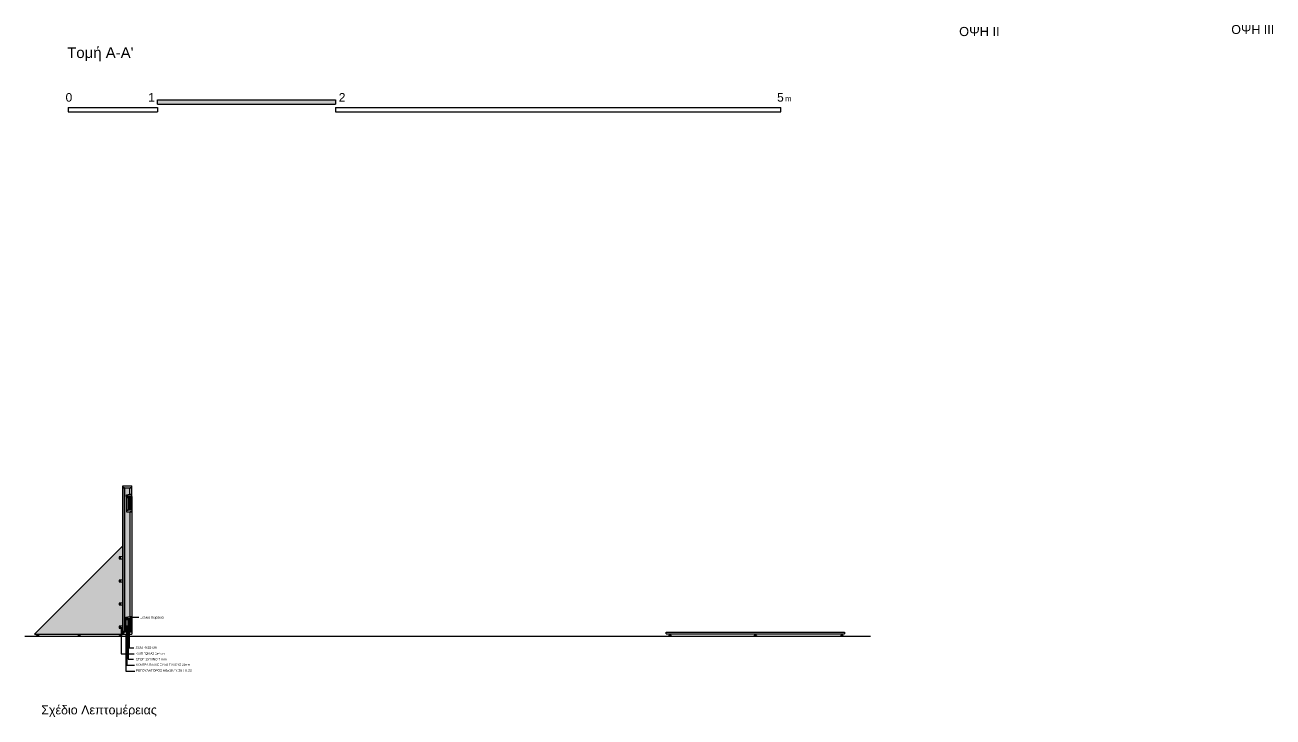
# Model space of a CAD drawing. Header units: millimetres. Extents: x 2883.6 to 2903.4, y 1594.7 to 1614.6.
# Drawn here: x 2883.58 to 2897.59, y 1594.68 to 1602.46 of the extents above; entities that cross this region are included whole.
import ezdxf

# ---------------------------------------------------------------- set-up
doc = ezdxf.new("R2010")
doc.units = ezdxf.units.MM
doc.header["$LTSCALE"] = 0.005
doc.linetypes.add('ACAD_ISO02W100', pattern=[15, 12, -3])
for name, color, linetype in [('hatch', 41, 'Continuous'), ('no cut', 21, 'Continuous'), ('photobooth', 61, 'Continuous'), ('εδαφος', 254, 'Continuous'), ('ονομασίες', 255, 'Continuous')]:
    doc.layers.add(name, color=color, linetype=linetype)
doc.styles.get("Standard").update_dxf_attribs({"font": 'arial.ttf'})

msp = doc.modelspace()

# ---------------------------------------------------------------- hatches: boundary and pattern name
at = {"layer": 'hatch', "linetype": 'ACAD_ISO02W100', "transparency": 33554483}
h = msp.add_hatch(color=256, dxfattribs=at)
h.dxf.hatch_style = 1
h.paths.add_polyline_path([(2884.757, 1596.986), (2884.738, 1596.986), (2884.717, 1596.986), (2884.717, 1597.007), (2884.717, 1597.157), (2884.717, 1597.178), (2884.738, 1597.178), (2884.757, 1597.178), (2884.757, 1597.257), (2884.699, 1597.257), (2884.699, 1595.633), (2884.712, 1595.633), (2884.712, 1595.783), (2884.712, 1595.804), (2884.733, 1595.804), (2884.757, 1595.804)])
at = {"layer": 'hatch', "linetype": 'ACAD_ISO02W100', "transparency": 33554457}
h = msp.add_hatch(color=256, dxfattribs=at)
h.dxf.hatch_style = 1
h.paths.add_polyline_path([(2884.778, 1597.157), (2884.738, 1597.157), (2884.738, 1597.007), (2884.778, 1597.007)])
at = {"layer": 'hatch', "linetype": 'ACAD_ISO02W100', "transparency": 33554559}
h = msp.add_hatch(color=256, dxfattribs=at)
h.dxf.hatch_style = 1
h.paths.add_polyline_path([(2884.637, 1595.96), (2884.678, 1595.96), (2884.678, 1596.2), (2884.637, 1596.2), (2884.637, 1596.22), (2884.678, 1596.22), (2884.678, 1596.46), (2884.637, 1596.46), (2884.637, 1596.48), (2884.678, 1596.48), (2884.678, 1596.603), (2883.687, 1595.612), (2884.678, 1595.612), (2884.678, 1595.68), (2884.637, 1595.68), (2884.637, 1595.7), (2884.678, 1595.7), (2884.678, 1595.94), (2884.637, 1595.94)])
at = {"layer": 'hatch', "linetype": 'ACAD_ISO02W100', "transparency": 33554457}
h = msp.add_hatch(color=256, dxfattribs=at)
h.dxf.hatch_style = 1
h.paths.add_polyline_path([(2884.778, 1595.753), (2884.773, 1595.753), (2884.773, 1595.783), (2884.733, 1595.783), (2884.733, 1595.637), (2884.74, 1595.637), (2884.74, 1595.633), (2884.778, 1595.633)])
at = {"layer": 'ονομασίες', "transparency": 33554687}
h = msp.add_hatch(color=256, dxfattribs=at)
h.dxf.hatch_style = 1
h.paths.add_polyline_path([(2887.065, 1601.566), (2887.065, 1601.616), (2885.065, 1601.616), (2885.065, 1601.566)])

# ---------------------------------------------------------------- linework, layer by layer
at = {"layer": 'hatch'}
msp.add_line((2884.778, 1597.157), (2884.778, 1597.007), dxfattribs=at)
at = {"layer": 'no cut'}
msp.add_line((2884.778, 1595.753), (2884.778, 1595.633), dxfattribs=at)
at = {"layer": 'photobooth'}
for p, q in [((2884.678, 1595.633), (2884.678, 1597.278)), ((2884.678, 1597.278), (2884.778, 1597.278)), ((2884.678, 1597.278), (2884.678, 1595.753)), ((2884.678, 1597.257), (2884.778, 1597.257)), ((2884.699, 1595.633), (2884.699, 1597.257)), ((2884.757, 1597.178), (2884.757, 1597.257)), ((2884.778, 1597.157), (2884.778, 1597.278)), ((2884.717, 1597.157), (2884.717, 1597.178)), ((2884.717, 1597.178), (2884.738, 1597.178)), ((2884.778, 1597.157), (2884.717, 1597.157)), ((2884.717, 1597.157), (2884.717, 1597.007)), ((2884.778, 1597.178), (2884.738, 1597.178)), ((2884.738, 1597.157), (2884.738, 1597.007)), ((2884.717, 1597.007), (2884.778, 1597.007)), ((2884.717, 1597.007), (2884.717, 1596.986)), ((2884.717, 1596.986), (2884.738, 1596.986)), ((2884.738, 1596.986), (2884.778, 1596.986)), ((2884.757, 1596.986), (2884.757, 1595.804)), ((2884.778, 1597.007), (2884.778, 1595.783)), ((2884.678, 1596.603), (2883.687, 1595.612)), ((2884.678, 1596.48), (2884.637, 1596.48)), ((2884.637, 1596.48), (2884.637, 1596.46)), ((2884.637, 1596.46), (2884.678, 1596.46)), ((2884.677, 1596.48), (2884.677, 1596.46)), ((2884.678, 1596.47), (2884.678, 1595.612)), ((2884.678, 1596.47), (2884.678, 1595.672)), ((2884.678, 1596.47), (2884.678, 1595.672)), ((2884.677, 1596.22), (2884.637, 1596.22)), ((2884.637, 1596.22), (2884.637, 1596.2)), ((2884.637, 1596.2), (2884.678, 1596.2)), ((2884.678, 1596.22), (2884.677, 1596.22)), ((2884.677, 1596.22), (2884.677, 1596.2)), ((2884.678, 1596.22), (2884.678, 1596.2)), ((2884.678, 1595.96), (2884.637, 1595.96)), ((2884.637, 1595.96), (2884.637, 1595.94)), ((2884.677, 1595.96), (2884.677, 1595.94)), ((2884.637, 1595.94), (2884.678, 1595.94)), ((2884.678, 1595.7), (2884.637, 1595.7)), ((2884.637, 1595.7), (2884.637, 1595.68)), ((2884.637, 1595.68), (2884.678, 1595.68)), ((2884.677, 1595.7), (2884.677, 1595.68)), ((2884.712, 1595.783), (2884.712, 1595.804)), ((2884.712, 1595.804), (2884.733, 1595.804)), ((2884.773, 1595.783), (2884.712, 1595.783)), ((2884.712, 1595.783), (2884.712, 1595.633)), ((2884.778, 1595.804), (2884.733, 1595.804)), ((2884.733, 1595.783), (2884.733, 1595.633)), ((2883.687, 1595.612), (2884.678, 1595.612)), ((2883.708, 1595.589), (2883.708, 1595.597)), ((2883.708, 1595.589), (2883.733, 1595.589)), ((2883.71, 1595.598), (2883.73, 1595.598)), ((2883.733, 1595.597), (2883.733, 1595.589)), ((2884.174, 1595.589), (2884.174, 1595.597)), ((2884.174, 1595.589), (2884.199, 1595.589)), ((2884.176, 1595.598), (2884.197, 1595.598)), ((2884.199, 1595.597), (2884.199, 1595.589)), ((2884.64, 1595.589), (2884.64, 1595.597)), ((2884.64, 1595.589), (2884.665, 1595.589)), ((2884.643, 1595.598), (2884.663, 1595.598)), ((2884.665, 1595.597), (2884.665, 1595.589)), ((2884.778, 1595.633), (2884.678, 1595.633)), ((2884.678, 1595.612), (2884.678, 1595.633)), ((2884.678, 1595.612), (2884.695, 1595.612)), ((2884.695, 1595.612), (2884.721, 1595.612)), ((2884.712, 1595.589), (2884.712, 1595.597)), ((2884.712, 1595.589), (2884.737, 1595.589)), ((2884.714, 1595.598), (2884.734, 1595.598)), ((2884.72, 1595.612), (2884.72, 1595.627)), ((2884.72, 1595.627), (2884.728, 1595.627)), ((2884.721, 1595.612), (2884.721, 1595.627)), ((2884.721, 1595.627), (2884.727, 1595.627)), ((2884.727, 1595.615), (2884.727, 1595.627)), ((2884.727, 1595.627), (2884.727, 1595.627)), ((2884.727, 1595.612), (2884.778, 1595.612)), ((2884.728, 1595.627), (2884.728, 1595.612)), ((2884.74, 1595.637), (2884.733, 1595.637)), ((2884.737, 1595.597), (2884.737, 1595.589)), ((2884.74, 1595.633), (2884.74, 1595.637)), ((2884.778, 1595.633), (2884.778, 1595.612)), ((2890.778, 1595.615), (2890.778, 1595.636)), ((2890.778, 1595.636), (2892.778, 1595.636)), ((2890.778, 1595.615), (2891.778, 1595.615)), ((2890.808, 1595.589), (2890.808, 1595.597)), ((2890.808, 1595.589), (2890.833, 1595.589)), ((2890.81, 1595.598), (2890.83, 1595.598)), ((2890.833, 1595.597), (2890.833, 1595.589)), ((2891.765, 1595.589), (2891.765, 1595.597)), ((2891.765, 1595.589), (2891.79, 1595.589)), ((2891.768, 1595.598), (2891.788, 1595.598)), ((2891.778, 1595.615), (2892.778, 1595.615)), ((2891.79, 1595.597), (2891.79, 1595.589)), ((2892.737, 1595.589), (2892.737, 1595.597)), ((2892.737, 1595.589), (2892.762, 1595.589)), ((2892.739, 1595.598), (2892.759, 1595.598)), ((2892.762, 1595.597), (2892.762, 1595.589)), ((2892.778, 1595.636), (2892.778, 1595.615))]:
    msp.add_line(p, q, dxfattribs=at)
for points in [[(2884.688, 1597.247), (2884.689, 1597.247), (2884.689, 1597.262), (2884.688, 1597.262)], [(2884.767, 1597.247), (2884.768, 1597.247), (2884.768, 1597.262), (2884.767, 1597.262)], [(2884.727, 1597.149), (2884.728, 1597.149), (2884.728, 1597.165), (2884.727, 1597.165)], [(2884.767, 1597.172), (2884.768, 1597.172), (2884.768, 1597.187), (2884.767, 1597.187)], [(2884.728, 1596.999), (2884.729, 1596.999), (2884.729, 1597.014), (2884.728, 1597.014)], [(2884.767, 1596.978), (2884.768, 1596.978), (2884.768, 1596.993), (2884.767, 1596.993)], [(2884.767, 1595.797), (2884.768, 1595.797), (2884.768, 1595.813), (2884.767, 1595.813)], [(2884.723, 1595.775), (2884.724, 1595.775), (2884.724, 1595.79), (2884.723, 1595.79)], [(2884.689, 1595.628), (2884.69, 1595.628), (2884.69, 1595.643), (2884.689, 1595.643)], [(2884.724, 1595.629), (2884.725, 1595.629), (2884.725, 1595.64), (2884.724, 1595.64)]]:
    msp.add_lwpolyline(points, close=True, dxfattribs=at)
for points in [[(2884.773, 1595.783), (2884.778, 1595.783), (2884.778, 1595.753), (2884.773, 1595.753), (2884.773, 1595.783)], [(2883.725, 1595.598), (2883.725, 1595.599), (2883.716, 1595.599), (2883.716, 1595.598)], [(2883.717, 1595.599), (2883.717, 1595.612)], [(2883.723, 1595.612), (2883.723, 1595.599)], [(2884.191, 1595.598), (2884.191, 1595.599), (2884.182, 1595.599), (2884.182, 1595.598)], [(2884.183, 1595.599), (2884.183, 1595.612)], [(2884.189, 1595.612), (2884.189, 1595.599)], [(2884.657, 1595.598), (2884.657, 1595.599), (2884.648, 1595.599), (2884.648, 1595.598)], [(2884.65, 1595.599), (2884.65, 1595.612)], [(2884.656, 1595.612), (2884.656, 1595.599)], [(2884.729, 1595.598), (2884.729, 1595.599), (2884.72, 1595.599), (2884.72, 1595.598)], [(2884.721, 1595.599), (2884.721, 1595.615), (2884.727, 1595.615), (2884.727, 1595.599)], [(2890.824, 1595.598), (2890.824, 1595.599), (2890.816, 1595.599), (2890.816, 1595.598)], [(2890.817, 1595.599), (2890.817, 1595.615), (2890.823, 1595.615), (2890.823, 1595.599)], [(2891.782, 1595.598), (2891.782, 1595.599), (2891.773, 1595.599), (2891.773, 1595.598)], [(2891.775, 1595.599), (2891.775, 1595.615), (2891.781, 1595.615), (2891.781, 1595.599)], [(2892.753, 1595.598), (2892.753, 1595.599), (2892.745, 1595.599), (2892.745, 1595.598)], [(2892.746, 1595.599), (2892.746, 1595.615), (2892.752, 1595.615), (2892.752, 1595.599)]]:
    msp.add_lwpolyline(points, dxfattribs=at)
for centre in [(2884.646, 1596.47), (2884.646, 1596.21), (2884.646, 1595.95), (2884.646, 1595.69)]:
    msp.add_circle(centre, 0.00275, dxfattribs=at)
for centre, start, end in [((2883.71, 1595.596), 89.1612, 161.1716), ((2883.73, 1595.596), 18.8284, 90.8388), ((2884.176, 1595.596), 89.1612, 161.1716), ((2884.196, 1595.596), 18.8284, 90.8388), ((2884.643, 1595.596), 89.1612, 161.1716), ((2884.663, 1595.596), 18.8284, 90.8388), ((2884.714, 1595.596), 89.1612, 161.1716), ((2884.734, 1595.596), 18.8284, 90.8388), ((2890.81, 1595.596), 89.1612, 161.1716), ((2890.83, 1595.596), 18.8284, 90.8388), ((2891.768, 1595.596), 89.1612, 161.1716), ((2891.788, 1595.596), 18.8284, 90.8388), ((2892.739, 1595.596), 89.1612, 161.1716), ((2892.759, 1595.596), 18.8284, 90.8388)]:
    msp.add_arc(centre, 0.00259, start, end, dxfattribs=at)
at = {"layer": 'εδαφος'}
msp.add_line((2883.578, 1595.589), (2893.072, 1595.589), dxfattribs=at)
at = {"layer": 'ονομασίες'}
for p, q in [((2885.065, 1601.566), (2885.065, 1601.616)), ((2885.065, 1601.616), (2887.065, 1601.616)), ((2885.065, 1601.566), (2887.065, 1601.566)), ((2887.065, 1601.616), (2887.065, 1601.566)), ((2884.065, 1601.529), (2885.065, 1601.529)), ((2884.065, 1601.529), (2884.065, 1601.479)), ((2884.065, 1601.479), (2885.065, 1601.479)), ((2885.065, 1601.529), (2885.065, 1601.479)), ((2887.065, 1601.529), (2892.065, 1601.529)), ((2887.065, 1601.529), (2887.065, 1601.479)), ((2887.065, 1601.479), (2892.065, 1601.479)), ((2892.065, 1601.479), (2892.065, 1601.529)), ((2884.659, 1595.69), (2884.659, 1595.389)), ((2884.723, 1595.709), (2884.723, 1595.262)), ((2884.747, 1595.713), (2884.747, 1595.457)), ((2884.768, 1595.801), (2884.855, 1595.801)), ((2884.712, 1595.589), (2884.712, 1595.197)), ((2884.737, 1595.635), (2884.737, 1595.33)), ((2884.747, 1595.457), (2884.801, 1595.457)), ((2884.659, 1595.389), (2884.804, 1595.389)), ((2884.723, 1595.262), (2884.806, 1595.262)), ((2884.737, 1595.33), (2884.798, 1595.33)), ((2884.712, 1595.197), (2884.81, 1595.197))]:
    msp.add_line(p, q, dxfattribs=at)

# ---------------------------------------------------------------- texts
at = {"layer": 'ονομασίες', "attachment_point": 1}
for s, width, gutter_width, heights, insert, char_height in [('OΨH II', 1.12789, 0.513, [0], (2894.066, 1602.434), 0.1026), ('OΨH III', 0.6229, 0.501, [0], (2897.121, 1602.455), 0.1001), ("{\\fArial|b0|i0|c161|p34;Τομή} {\\fArial|b0|i0|c161|p34;Α-Α' }", 1.15317, 0.601, [0.164], (2884.052, 1602.205), 0.12021), ('0', 0.03016, 0.482, [0], (2884.034, 1601.691), 0.0964), ('1', 0.09638, 0.482, [0], (2884.962, 1601.691), 0.0964), ('2', 0.03016, 0.482, [0], (2887.101, 1601.691), 0.0964), ('5', 0.03016, 0.482, [0], (2892.022, 1601.691), 0.0964), ('m', 0.01919, 0.307, [0], (2892.111, 1601.661), 0.0613), ('{\\fArial|b0|i0|c161|p34;Ξύλινα πειράκια}', 0.93937, 0.134, [0.454], (2884.87, 1595.814), 0.02675), ('{\\fArial|b0|i0|c161|p34;Ξύλο }4x15 cm', 0.93937, 0.134, [0.454], (2884.821, 1595.476), 0.02675), ('{\\fArial|b0|i0|c161|p34;ΚΛΙΠ ΓΩΝΙΑΣ 2}x4 cm', 0.83233, 0.118, [0.402], (2884.824, 1595.407), 0.0237), ('{\\fArial|b0|i0|c161|p34;ΣΤΟΠ ΞΥΛΙΝΟ 7} mm', 0.90113, 0.128, [0.435], (2884.825, 1595.343), 0.02566), ('{\\fArial|b0|i0|c161|p34;ΚΟΝΤΡΑ ΠΛΑΚΕ ΞΥΛΟ ΠΑΧΟΥΣ 21}mm', 0.83395, 0.119, [0.403], (2884.826, 1595.281), 0.02375), ('{\\fArial|b0|i0|c161|p34;ΡΕΓΟΥΛΑΤΟΡΟΣ M6x18 / Υ.28 / Φ.25}', 0.91211, 0.13, [0.44], (2884.823, 1595.217), 0.02597), ('{\\fArial|b0|i0|c161|p34;Σχέδιο Λεπτομέρειας}', 1.57557, 0.501, [0.171], (2883.761, 1594.811), 0.10014)]:
    msp.add_mtext_dynamic_manual_height_columns(s, width=width, gutter_width=gutter_width, heights=heights, dxfattribs=dict(at, insert=insert, char_height=char_height))

doc.saveas('drawing.dxf')
